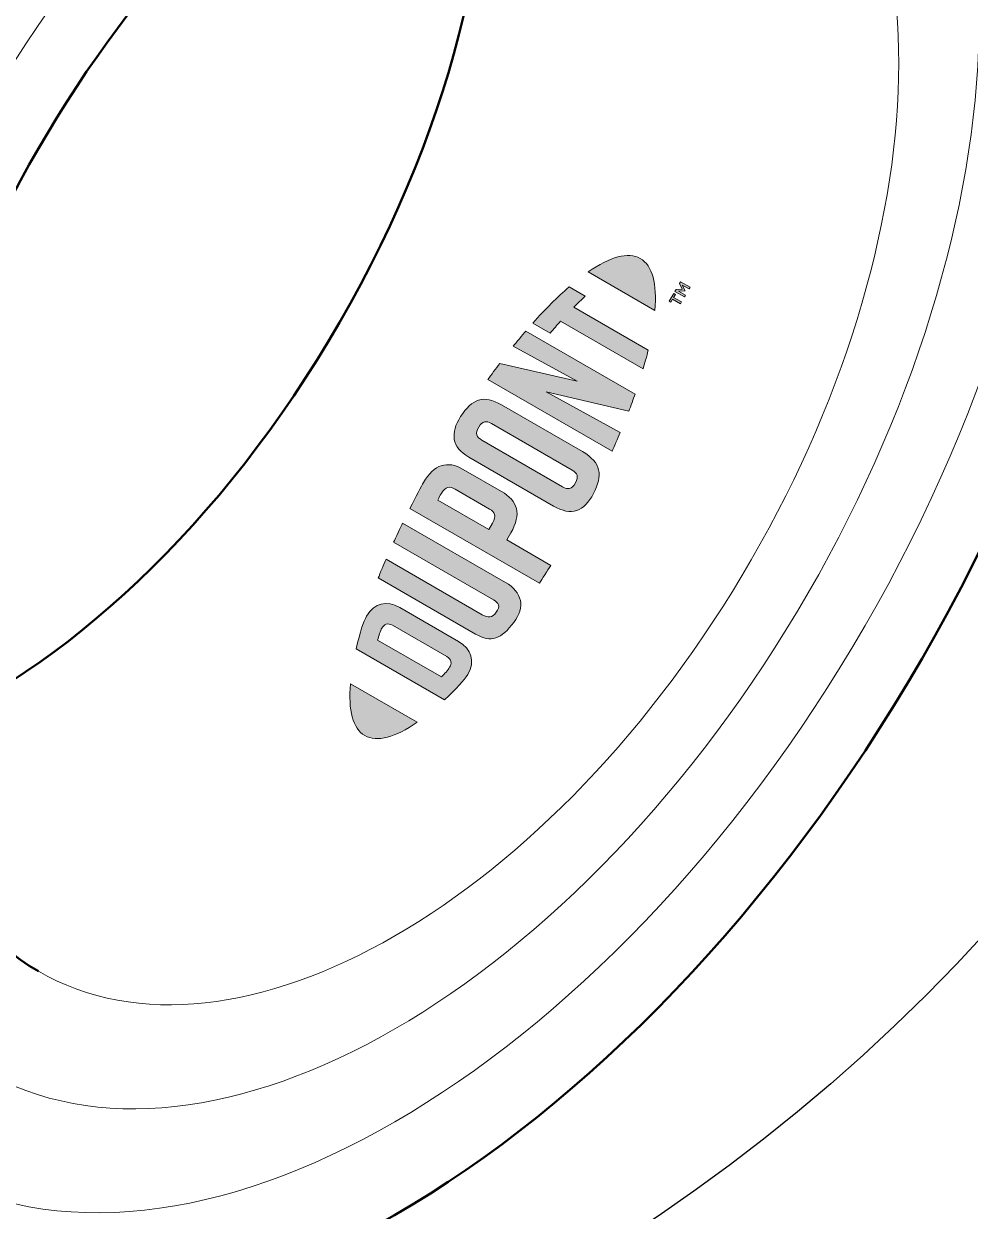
# Model space of a CAD drawing. Extents: x -1328 to 5679, y -4611 to 1603.
# Drawn here: x -887.77 to -848.93, y 205.75 to 254.49 of the extents above; entities that cross this region are included whole.
import ezdxf

# ---------------------------------------------------------------- set-up
doc = ezdxf.new("R2010")
doc.units = 0
doc.header["$MEASUREMENT"] = 0
for name, color, linetype, lineweight in [('G-ANNO-TTLB', 7, 'Continuous', 0), ('TYVEK', 7, 'Continuous', 0), ('X-REF - TRACED', 7, 'Continuous', 0)]:
    doc.layers.add(name, color=color, linetype=linetype, lineweight=lineweight)

# ---------------------------------------------------------------- blocks, each defined once
blk = doc.blocks.new('Block_308')
at = {"layer": 'X-REF - TRACED', "true_color": 0x17477e, "transparency": 33554687}
h = blk.add_hatch(color=156, dxfattribs=at)
h.dxf.hatch_style = 2
edge = h.paths.add_edge_path()
edge.add_spline(control_points=[(-862.471, 244.853), (-861.969, 244.563), (-861.781, 243.805), (-861.868, 242.723), (-861.868, 242.723), (-864.606, 244.303), (-864.606, 244.303), (-863.715, 244.921), (-862.967, 245.139), (-862.471, 244.853)], knot_values=[0, 0, 0, 0, 1, 1, 1, 2, 2, 2, 3, 3, 3, 3], degree=3, periodic=0)
h = blk.add_hatch(color=156, dxfattribs=at)
h.dxf.hatch_style = 2
edge = h.paths.add_edge_path()
edge.add_spline(control_points=[(-861.053, 243.504), (-861.053, 243.504), (-861.006, 243.585), (-861.006, 243.585), (-861.006, 243.585), (-860.75, 243.596), (-860.75, 243.596), (-860.75, 243.596), (-860.869, 243.823), (-860.869, 243.823), (-860.869, 243.823), (-860.823, 243.901), (-860.823, 243.901), (-860.823, 243.901), (-860.429, 243.674), (-860.429, 243.674), (-860.429, 243.674), (-860.471, 243.601), (-860.471, 243.601), (-860.471, 243.601), (-860.752, 243.763), (-860.752, 243.763), (-860.752, 243.763), (-860.634, 243.532), (-860.634, 243.532), (-860.634, 243.532), (-860.638, 243.525), (-860.638, 243.525), (-860.638, 243.525), (-860.897, 243.512), (-860.897, 243.512), (-860.897, 243.512), (-860.616, 243.35), (-860.616, 243.35), (-860.616, 243.35), (-860.658, 243.277), (-860.658, 243.277), (-860.658, 243.277), (-861.053, 243.504), (-861.053, 243.504)], knot_values=[0, 0, 0, 0, 1, 1, 1, 2, 2, 2, 3, 3, 3, 4, 4, 4, 5, 5, 5, 6, 6, 6, 7, 7, 7, 8, 8, 8, 9, 9, 9, 10, 10, 10, 11, 11, 11, 12, 12, 12, 13, 13, 13, 13], degree=3, periodic=0)
edge = h.paths.add_edge_path()
edge.add_spline(control_points=[(-861.146, 243.183), (-861.146, 243.183), (-861.216, 243.061), (-861.216, 243.061), (-861.216, 243.061), (-861.285, 243.101), (-861.285, 243.101), (-861.285, 243.101), (-861.101, 243.42), (-861.101, 243.42), (-861.101, 243.42), (-861.032, 243.38), (-861.032, 243.38), (-861.032, 243.38), (-861.102, 243.258), (-861.102, 243.258), (-861.102, 243.258), (-860.777, 243.071), (-860.777, 243.071), (-860.777, 243.071), (-860.821, 242.995), (-860.821, 242.995), (-860.821, 242.995), (-861.146, 243.183), (-861.146, 243.183)], knot_values=[0, 0, 0, 0, 1, 1, 1, 2, 2, 2, 3, 3, 3, 4, 4, 4, 5, 5, 5, 6, 6, 6, 7, 7, 7, 8, 8, 8, 8], degree=3, periodic=0)
h = blk.add_hatch(color=156, dxfattribs=at)
h.dxf.hatch_style = 2
edge = h.paths.add_edge_path()
edge.add_spline(control_points=[(-866.168, 241.794), (-866.028, 241.96), (-865.886, 242.121), (-865.745, 242.275), (-865.745, 242.275), (-862.356, 240.319), (-862.356, 240.319), (-862.3, 240.504), (-862.204, 240.853), (-862.147, 241.089), (-862.147, 241.089), (-865.199, 242.852), (-865.199, 242.852), (-865.037, 243.016), (-864.881, 243.17), (-864.737, 243.31), (-864.737, 243.31), (-865.39, 243.687), (-865.39, 243.687), (-865.879, 243.266), (-866.356, 242.786), (-866.877, 242.203), (-866.877, 242.203), (-866.168, 241.794), (-866.168, 241.794)], knot_values=[0, 0, 0, 0, 1, 1, 1, 2, 2, 2, 3, 3, 3, 4, 4, 4, 5, 5, 5, 6, 6, 6, 7, 7, 7, 8, 8, 8, 8], degree=3, periodic=0)
h = blk.add_hatch(color=156, dxfattribs=at)
h.dxf.hatch_style = 2
edge = h.paths.add_edge_path()
edge.add_spline(control_points=[(-865.061, 239.813), (-865.061, 239.813), (-868.24, 240.545), (-868.24, 240.545), (-868.4, 240.336), (-868.587, 240.082), (-868.727, 239.883), (-868.727, 239.883), (-863.63, 236.94), (-863.63, 236.94), (-863.558, 237.096), (-863.384, 237.497), (-863.297, 237.705), (-863.297, 237.705), (-866.335, 239.38), (-866.335, 239.38), (-866.335, 239.38), (-862.942, 238.59), (-862.942, 238.59), (-862.864, 238.793), (-862.755, 239.093), (-862.686, 239.291), (-862.686, 239.291), (-867.165, 241.877), (-867.165, 241.877), (-867.309, 241.712), (-867.562, 241.406), (-867.681, 241.257), (-867.681, 241.257), (-865.061, 239.813), (-865.061, 239.813)], knot_values=[0, 0, 0, 0, 1, 1, 1, 2, 2, 2, 3, 3, 3, 4, 4, 4, 5, 5, 5, 6, 6, 6, 7, 7, 7, 8, 8, 8, 9, 9, 9, 10, 10, 10, 10], degree=3, periodic=0)
h = blk.add_hatch(color=156, dxfattribs=at)
h.dxf.hatch_style = 2
edge = h.paths.add_edge_path()
edge.add_spline(control_points=[(-865.267, 236.165), (-865.057, 236.044), (-864.989, 235.911), (-865.133, 235.642), (-865.283, 235.366), (-865.442, 235.359), (-865.659, 235.485), (-865.659, 235.485), (-868.971, 237.397), (-868.971, 237.397), (-869.189, 237.522), (-869.267, 237.666), (-869.102, 237.933), (-868.942, 238.193), (-868.788, 238.198), (-868.579, 238.077), (-868.579, 238.077), (-865.267, 236.165), (-865.267, 236.165)], knot_values=[0, 0, 0, 0, 1, 1, 1, 2, 2, 2, 3, 3, 3, 4, 4, 4, 5, 5, 5, 6, 6, 6, 6], degree=3, periodic=0)
edge = h.paths.add_edge_path()
edge.add_spline(control_points=[(-869.844, 238.362), (-870.277, 237.689), (-870.209, 237.101), (-869.51, 236.697), (-869.51, 236.697), (-866.035, 234.691), (-866.035, 234.691), (-865.296, 234.265), (-864.777, 234.462), (-864.387, 235.211), (-864.005, 235.944), (-864.062, 236.475), (-864.847, 236.928), (-864.847, 236.928), (-868.164, 238.843), (-868.164, 238.843), (-868.913, 239.275), (-869.374, 239.092), (-869.844, 238.362)], knot_values=[0, 0, 0, 0, 1, 1, 1, 2, 2, 2, 3, 3, 3, 4, 4, 4, 5, 5, 5, 6, 6, 6, 6], degree=3, periodic=0)
h = blk.add_hatch(color=156, dxfattribs=at)
h.dxf.hatch_style = 2
edge = h.paths.add_edge_path()
edge.add_spline(control_points=[(-868.661, 234.57), (-868.433, 234.438), (-868.363, 234.291), (-868.537, 233.988), (-868.537, 233.988), (-868.688, 233.725), (-868.688, 233.725), (-868.688, 233.725), (-870.784, 234.936), (-870.784, 234.936), (-870.723, 235.056), (-870.689, 235.119), (-870.648, 235.189), (-870.459, 235.517), (-870.295, 235.513), (-870.062, 235.379), (-870.062, 235.379), (-868.661, 234.57), (-868.661, 234.57)], knot_values=[0, 0, 0, 0, 1, 1, 1, 2, 2, 2, 3, 3, 3, 4, 4, 4, 5, 5, 5, 6, 6, 6, 6], degree=3, periodic=0)
edge = h.paths.add_edge_path()
edge.add_spline(control_points=[(-871.365, 235.66), (-871.439, 235.531), (-871.696, 235.048), (-871.922, 234.598), (-871.922, 234.598), (-866.61, 231.531), (-866.61, 231.531), (-866.517, 231.674), (-866.272, 232.051), (-866.145, 232.257), (-866.145, 232.257), (-867.949, 233.299), (-867.949, 233.299), (-867.949, 233.299), (-867.781, 233.592), (-867.781, 233.592), (-867.332, 234.375), (-867.495, 234.902), (-868.17, 235.292), (-868.17, 235.292), (-869.735, 236.195), (-869.735, 236.195), (-870.396, 236.577), (-870.936, 236.402), (-871.365, 235.66)], knot_values=[0, 0, 0, 0, 1, 1, 1, 2, 2, 2, 3, 3, 3, 4, 4, 4, 5, 5, 5, 6, 6, 6, 7, 7, 7, 8, 8, 8, 8], degree=3, periodic=0)
h = blk.add_hatch(color=156, dxfattribs=at)
h.dxf.hatch_style = 2
edge = h.paths.add_edge_path()
edge.add_spline(control_points=[(-868.498, 230.849), (-868.288, 230.727), (-868.197, 230.578), (-868.38, 230.335), (-868.559, 230.096), (-868.708, 230.089), (-868.957, 230.233), (-868.957, 230.233), (-872.904, 232.512), (-872.904, 232.512), (-872.984, 232.33), (-873.151, 231.918), (-873.222, 231.742), (-873.222, 231.742), (-869.23, 229.437), (-869.23, 229.437), (-868.593, 229.069), (-868.166, 229.235), (-867.659, 229.919), (-867.196, 230.545), (-867.298, 231.151), (-868.005, 231.559), (-868.005, 231.559), (-872.222, 233.994), (-872.222, 233.994), (-872.295, 233.849), (-872.521, 233.368), (-872.591, 233.212), (-872.591, 233.212), (-868.498, 230.849), (-868.498, 230.849)], knot_values=[0, 0, 0, 0, 1, 1, 1, 2, 2, 2, 3, 3, 3, 4, 4, 4, 5, 5, 5, 6, 6, 6, 7, 7, 7, 8, 8, 8, 9, 9, 9, 10, 10, 10, 10], degree=3, periodic=0)
h = blk.add_hatch(color=156, dxfattribs=at)
h.dxf.hatch_style = 2
edge = h.paths.add_edge_path()
edge.add_spline(control_points=[(-870.413, 228.514), (-870.203, 228.393), (-870.206, 228.226), (-870.293, 228.075), (-870.36, 227.958), (-870.508, 227.802), (-870.633, 227.677), (-870.633, 227.677), (-873.25, 229.188), (-873.25, 229.188), (-873.203, 229.358), (-873.141, 229.564), (-873.074, 229.681), (-872.987, 229.832), (-872.844, 229.917), (-872.634, 229.796), (-872.634, 229.796), (-870.413, 228.514), (-870.413, 228.514)], knot_values=[0, 0, 0, 0, 1, 1, 1, 2, 2, 2, 3, 3, 3, 4, 4, 4, 5, 5, 5, 6, 6, 6, 6], degree=3, periodic=0)
edge = h.paths.add_edge_path()
edge.add_spline(control_points=[(-873.701, 230.175), (-873.837, 229.938), (-873.965, 229.555), (-874.131, 228.826), (-874.131, 228.826), (-870.504, 226.732), (-870.504, 226.732), (-870.025, 227.181), (-869.689, 227.542), (-869.552, 227.779), (-869.236, 228.326), (-869.393, 228.826), (-869.929, 229.136), (-869.929, 229.136), (-872.337, 230.526), (-872.337, 230.526), (-872.873, 230.836), (-873.385, 230.721), (-873.701, 230.175)], knot_values=[0, 0, 0, 0, 1, 1, 1, 2, 2, 2, 3, 3, 3, 4, 4, 4, 5, 5, 5, 6, 6, 6, 6], degree=3, periodic=0)
h = blk.add_hatch(color=156, dxfattribs=at)
h.dxf.hatch_style = 2
edge = h.paths.add_edge_path()
edge.add_spline(control_points=[(-873.774, 225.274), (-873.273, 224.985), (-872.523, 225.2), (-871.63, 225.816), (-871.63, 225.816), (-874.366, 227.396), (-874.366, 227.396), (-874.456, 226.317), (-874.271, 225.561), (-873.774, 225.274)], knot_values=[0, 0, 0, 0, 1, 1, 1, 2, 2, 2, 3, 3, 3, 3], degree=3, periodic=0)
at = {"layer": 'X-REF - TRACED'}
for points, knots in [([(-862.471, 244.853), (-861.969, 244.563), (-861.781, 243.805), (-861.868, 242.723), (-861.868, 242.723), (-864.606, 244.303), (-864.606, 244.303), (-863.715, 244.921), (-862.967, 245.139), (-862.471, 244.853)], [0, 0, 0, 0, 1, 1, 1, 2, 2, 2, 3, 3, 3, 3]), ([(-861.053, 243.504), (-861.053, 243.504), (-861.006, 243.585), (-861.006, 243.585), (-861.006, 243.585), (-860.75, 243.596), (-860.75, 243.596), (-860.75, 243.596), (-860.869, 243.823), (-860.869, 243.823), (-860.869, 243.823), (-860.823, 243.901), (-860.823, 243.901), (-860.823, 243.901), (-860.429, 243.674), (-860.429, 243.674), (-860.429, 243.674), (-860.471, 243.601), (-860.471, 243.601), (-860.471, 243.601), (-860.752, 243.763), (-860.752, 243.763), (-860.752, 243.763), (-860.634, 243.532), (-860.634, 243.532), (-860.634, 243.532), (-860.638, 243.525), (-860.638, 243.525), (-860.638, 243.525), (-860.897, 243.512), (-860.897, 243.512), (-860.897, 243.512), (-860.616, 243.35), (-860.616, 243.35), (-860.616, 243.35), (-860.658, 243.277), (-860.658, 243.277), (-860.658, 243.277), (-861.053, 243.504), (-861.053, 243.504)], [0, 0, 0, 0, 1, 1, 1, 2, 2, 2, 3, 3, 3, 4, 4, 4, 5, 5, 5, 6, 6, 6, 7, 7, 7, 8, 8, 8, 9, 9, 9, 10, 10, 10, 11, 11, 11, 12, 12, 12, 13, 13, 13, 13]), ([(-866.168, 241.794), (-866.028, 241.96), (-865.886, 242.121), (-865.745, 242.275), (-865.745, 242.275), (-862.356, 240.319), (-862.356, 240.319), (-862.3, 240.504), (-862.204, 240.853), (-862.147, 241.089), (-862.147, 241.089), (-865.199, 242.852), (-865.199, 242.852), (-865.037, 243.016), (-864.881, 243.17), (-864.737, 243.31), (-864.737, 243.31), (-865.39, 243.687), (-865.39, 243.687), (-865.879, 243.266), (-866.356, 242.786), (-866.877, 242.203), (-866.877, 242.203), (-866.168, 241.794), (-866.168, 241.794)], [0, 0, 0, 0, 1, 1, 1, 2, 2, 2, 3, 3, 3, 4, 4, 4, 5, 5, 5, 6, 6, 6, 7, 7, 7, 8, 8, 8, 8]), ([(-861.146, 243.183), (-861.146, 243.183), (-861.216, 243.061), (-861.216, 243.061), (-861.216, 243.061), (-861.285, 243.101), (-861.285, 243.101), (-861.285, 243.101), (-861.101, 243.42), (-861.101, 243.42), (-861.101, 243.42), (-861.032, 243.38), (-861.032, 243.38), (-861.032, 243.38), (-861.102, 243.258), (-861.102, 243.258), (-861.102, 243.258), (-860.777, 243.071), (-860.777, 243.071), (-860.777, 243.071), (-860.821, 242.995), (-860.821, 242.995), (-860.821, 242.995), (-861.146, 243.183), (-861.146, 243.183)], [0, 0, 0, 0, 1, 1, 1, 2, 2, 2, 3, 3, 3, 4, 4, 4, 5, 5, 5, 6, 6, 6, 7, 7, 7, 8, 8, 8, 8]), ([(-865.061, 239.813), (-865.061, 239.813), (-868.24, 240.545), (-868.24, 240.545), (-868.4, 240.336), (-868.587, 240.082), (-868.727, 239.883), (-868.727, 239.883), (-863.63, 236.94), (-863.63, 236.94), (-863.558, 237.096), (-863.384, 237.497), (-863.297, 237.705), (-863.297, 237.705), (-866.335, 239.38), (-866.335, 239.38), (-866.335, 239.38), (-862.942, 238.59), (-862.942, 238.59), (-862.864, 238.793), (-862.755, 239.093), (-862.686, 239.291), (-862.686, 239.291), (-867.165, 241.877), (-867.165, 241.877), (-867.309, 241.712), (-867.562, 241.406), (-867.681, 241.257), (-867.681, 241.257), (-865.061, 239.813), (-865.061, 239.813)], [0, 0, 0, 0, 1, 1, 1, 2, 2, 2, 3, 3, 3, 4, 4, 4, 5, 5, 5, 6, 6, 6, 7, 7, 7, 8, 8, 8, 9, 9, 9, 10, 10, 10, 10]), ([(-869.844, 238.362), (-870.277, 237.689), (-870.209, 237.101), (-869.51, 236.697), (-869.51, 236.697), (-866.035, 234.691), (-866.035, 234.691), (-865.296, 234.265), (-864.777, 234.462), (-864.387, 235.211), (-864.005, 235.944), (-864.062, 236.475), (-864.847, 236.928), (-864.847, 236.928), (-868.164, 238.843), (-868.164, 238.843), (-868.913, 239.275), (-869.374, 239.092), (-869.844, 238.362)], [0, 0, 0, 0, 1, 1, 1, 2, 2, 2, 3, 3, 3, 4, 4, 4, 5, 5, 5, 6, 6, 6, 6]), ([(-865.267, 236.165), (-865.057, 236.044), (-864.989, 235.911), (-865.133, 235.642), (-865.283, 235.366), (-865.442, 235.359), (-865.659, 235.485), (-865.659, 235.485), (-868.971, 237.397), (-868.971, 237.397), (-869.189, 237.522), (-869.267, 237.666), (-869.102, 237.933), (-868.942, 238.193), (-868.788, 238.198), (-868.579, 238.077), (-868.579, 238.077), (-865.267, 236.165), (-865.267, 236.165)], [0, 0, 0, 0, 1, 1, 1, 2, 2, 2, 3, 3, 3, 4, 4, 4, 5, 5, 5, 6, 6, 6, 6]), ([(-871.365, 235.66), (-871.439, 235.531), (-871.696, 235.048), (-871.922, 234.598), (-871.922, 234.598), (-866.61, 231.531), (-866.61, 231.531), (-866.517, 231.674), (-866.272, 232.051), (-866.145, 232.257), (-866.145, 232.257), (-867.949, 233.299), (-867.949, 233.299), (-867.949, 233.299), (-867.781, 233.592), (-867.781, 233.592), (-867.332, 234.375), (-867.495, 234.902), (-868.17, 235.292), (-868.17, 235.292), (-869.735, 236.195), (-869.735, 236.195), (-870.396, 236.577), (-870.936, 236.402), (-871.365, 235.66)], [0, 0, 0, 0, 1, 1, 1, 2, 2, 2, 3, 3, 3, 4, 4, 4, 5, 5, 5, 6, 6, 6, 7, 7, 7, 8, 8, 8, 8]), ([(-868.661, 234.57), (-868.433, 234.438), (-868.363, 234.291), (-868.537, 233.988), (-868.537, 233.988), (-868.688, 233.725), (-868.688, 233.725), (-868.688, 233.725), (-870.784, 234.936), (-870.784, 234.936), (-870.723, 235.056), (-870.689, 235.119), (-870.648, 235.189), (-870.459, 235.517), (-870.295, 235.513), (-870.062, 235.379), (-870.062, 235.379), (-868.661, 234.57), (-868.661, 234.57)], [0, 0, 0, 0, 1, 1, 1, 2, 2, 2, 3, 3, 3, 4, 4, 4, 5, 5, 5, 6, 6, 6, 6]), ([(-868.498, 230.849), (-868.288, 230.727), (-868.197, 230.578), (-868.38, 230.335), (-868.559, 230.096), (-868.708, 230.089), (-868.957, 230.233), (-868.957, 230.233), (-872.904, 232.512), (-872.904, 232.512), (-872.984, 232.33), (-873.151, 231.918), (-873.222, 231.742), (-873.222, 231.742), (-869.23, 229.437), (-869.23, 229.437), (-868.593, 229.069), (-868.166, 229.235), (-867.659, 229.919), (-867.196, 230.545), (-867.298, 231.151), (-868.005, 231.559), (-868.005, 231.559), (-872.222, 233.994), (-872.222, 233.994), (-872.295, 233.849), (-872.521, 233.368), (-872.591, 233.212), (-872.591, 233.212), (-868.498, 230.849), (-868.498, 230.849)], [0, 0, 0, 0, 1, 1, 1, 2, 2, 2, 3, 3, 3, 4, 4, 4, 5, 5, 5, 6, 6, 6, 7, 7, 7, 8, 8, 8, 9, 9, 9, 10, 10, 10, 10]), ([(-873.701, 230.175), (-873.837, 229.938), (-873.965, 229.555), (-874.131, 228.826), (-874.131, 228.826), (-870.504, 226.732), (-870.504, 226.732), (-870.025, 227.181), (-869.689, 227.542), (-869.552, 227.779), (-869.236, 228.326), (-869.393, 228.826), (-869.929, 229.136), (-869.929, 229.136), (-872.337, 230.526), (-872.337, 230.526), (-872.873, 230.836), (-873.385, 230.721), (-873.701, 230.175)], [0, 0, 0, 0, 1, 1, 1, 2, 2, 2, 3, 3, 3, 4, 4, 4, 5, 5, 5, 6, 6, 6, 6]), ([(-870.413, 228.514), (-870.203, 228.393), (-870.206, 228.226), (-870.293, 228.075), (-870.36, 227.958), (-870.508, 227.802), (-870.633, 227.677), (-870.633, 227.677), (-873.25, 229.188), (-873.25, 229.188), (-873.203, 229.358), (-873.141, 229.564), (-873.074, 229.681), (-872.987, 229.832), (-872.844, 229.917), (-872.634, 229.796), (-872.634, 229.796), (-870.413, 228.514), (-870.413, 228.514)], [0, 0, 0, 0, 1, 1, 1, 2, 2, 2, 3, 3, 3, 4, 4, 4, 5, 5, 5, 6, 6, 6, 6]), ([(-873.774, 225.274), (-873.273, 224.985), (-872.523, 225.2), (-871.63, 225.816), (-871.63, 225.816), (-874.366, 227.396), (-874.366, 227.396), (-874.456, 226.317), (-874.271, 225.561), (-873.774, 225.274)], [0, 0, 0, 0, 1, 1, 1, 2, 2, 2, 3, 3, 3, 3])]:
    blk.add_open_spline(points, degree=3, knots=knots, dxfattribs=at)
blk = doc.blocks.new('Block_297')
at = {"layer": 'X-REF - TRACED', "color": 250, "lineweight": 50, "true_color": 0x231f20}
for points, knots in [([(-894.185, 203.45), (-882.234, 196.547), (-862.868, 207.736), (-850.912, 228.43), (-838.971, 249.125), (-838.965, 271.498), (-850.917, 278.401), (-850.917, 278.401), (-874.308, 291.907), (-874.308, 291.907), (-886.255, 298.8), (-905.63, 287.611), (-917.577, 266.921), (-929.528, 246.227), (-929.528, 223.858), (-917.577, 216.955), (-917.577, 216.955), (-894.185, 203.45), (-894.185, 203.45)], [0, 0, 0, 0, 1, 1, 1, 2, 2, 2, 3, 3, 3, 4, 4, 4, 5, 5, 5, 6, 6, 6, 6]), ([(-857.925, 266.249), (-866.001, 270.907), (-879.096, 263.347), (-887.167, 249.365), (-895.243, 235.384), (-895.243, 220.264), (-887.167, 215.597)], [0, 0, 0, 0, 1, 1, 1, 2, 2, 2, 2]), ([(-892.395, 225.327), (-886.164, 227.889), (-879.602, 233.925), (-874.81, 242.226), (-869.967, 250.614), (-868.027, 259.401), (-868.994, 266.109)], [0, 0, 0, 0, 1, 1, 1, 2, 2, 2, 2])]:
    blk.add_open_spline(points, degree=3, knots=knots, dxfattribs=at)
at = {"layer": 'X-REF - TRACED', "color": 250, "lineweight": 20, "true_color": 0x231f20}
for points, knots in [([(-850.917, 278.401), (-862.863, 285.289), (-882.239, 274.105), (-894.185, 253.416), (-906.132, 232.722), (-906.132, 210.348), (-894.185, 203.45)], [0, 0, 0, 0, 1, 1, 1, 2, 2, 2, 2]), ([(-853.253, 274.341), (-863.906, 280.497), (-881.186, 270.521), (-891.844, 252.062), (-902.497, 233.604), (-902.497, 213.652), (-891.844, 207.496), (-881.186, 201.349), (-863.906, 211.326), (-853.248, 229.784), (-842.59, 248.237), (-842.59, 268.19), (-853.253, 274.341)], [0, 0, 0, 0, 1, 1, 1, 2, 2, 2, 3, 3, 3, 4, 4, 4, 4]), ([(-855.584, 270.3), (-864.949, 275.704), (-880.139, 266.931), (-889.508, 250.714), (-898.867, 234.496), (-898.867, 216.955), (-889.503, 211.546), (-880.139, 206.142), (-864.954, 214.91), (-855.584, 231.127), (-846.225, 247.35), (-846.22, 264.891), (-855.584, 270.3)], [0, 0, 0, 0, 1, 1, 1, 2, 2, 2, 3, 3, 3, 4, 4, 4, 4]), ([(-887.167, 215.597), (-879.091, 210.935), (-865.996, 218.494), (-857.92, 232.481), (-849.849, 246.468), (-849.849, 261.587), (-857.925, 266.249)], [0, 0, 0, 0, 1, 1, 1, 2, 2, 2, 2])]:
    blk.add_open_spline(points, degree=3, knots=knots, dxfattribs=at)
at = {"layer": 'X-REF - TRACED'}
blk.add_blockref('Block_308', (0, 0), dxfattribs=at)

msp = doc.modelspace()

# ---------------------------------------------------------------- hatches: boundary and pattern name
at = {"layer": 'G-ANNO-TTLB', "true_color": 0xff00ff, "transparency": 33554687}
h = msp.add_hatch(color=6, dxfattribs=at)
edge = h.paths.add_edge_path()
edge.add_spline(control_points=[(1625.998, -853.91), (1625.998, -853.91), (-1303.52, -853.91), (-1303.52, -853.91), (-1303.52, -853.91), (-1303.52, 1603.09), (-1303.52, 1603.09), (-1303.52, 1603.09), (1625.998, 1603.09), (1625.998, 1603.09), (1625.998, 1603.09), (1625.998, -853.91), (1625.998, -853.91)], knot_values=[0, 0, 0, 0, 1, 1, 1, 2, 2, 2, 3, 3, 3, 4, 4, 4, 4], degree=3, periodic=0)
edge = h.paths.add_edge_path()
edge.add_spline(control_points=[(-1294.52, 1594.09), (-1294.52, 1594.09), (-1294.52, -844.91), (-1294.52, -844.91), (-1294.52, -844.91), (1616.998, -844.91), (1616.998, -844.91), (1616.998, -844.91), (1616.998, 1594.09), (1616.998, 1594.09), (1616.998, 1594.09), (-1294.52, 1594.09), (-1294.52, 1594.09)], knot_values=[0, 0, 0, 0, 1, 1, 1, 2, 2, 2, 3, 3, 3, 4, 4, 4, 4], degree=3, periodic=0)
edge.add_line((-1294.52, 1594.09), (-1294.52, 1594.09))

# ---------------------------------------------------------------- linework, layer by layer
at = {"layer": 'G-ANNO-TTLB'}
for points in [[(1625.998, -853.91), (1625.998, -853.91), (-1303.52, -853.91), (-1303.52, -853.91), (-1303.52, -853.91), (-1303.52, 1603.09), (-1303.52, 1603.09), (-1303.52, 1603.09), (1625.998, 1603.09), (1625.998, 1603.09), (1625.998, 1603.09), (1625.998, -853.91), (1625.998, -853.91)], [(-1294.52, 1594.09), (-1294.52, 1594.09), (-1294.52, -844.91), (-1294.52, -844.91), (-1294.52, -844.91), (1616.998, -844.91), (1616.998, -844.91), (1616.998, -844.91), (1616.998, 1594.09), (1616.998, 1594.09), (1616.998, 1594.09), (-1294.52, 1594.09), (-1294.52, 1594.09)]]:
    msp.add_open_spline(points, degree=3, knots=[0, 0, 0, 0, 1, 1, 1, 2, 2, 2, 3, 3, 3, 4, 4, 4, 4], dxfattribs=at)
at = {"layer": 'TYVEK', "color": 18, "lineweight": 25, "true_color": 0x000000}
msp.add_circle((-903.254, 267.122), 74.255, dxfattribs=at)

# ---------------------------------------------------------------- block references
at = {"layer": 'X-REF - TRACED'}
msp.add_blockref('Block_297', (0, 0), dxfattribs=at)

doc.saveas('drawing.dxf')
